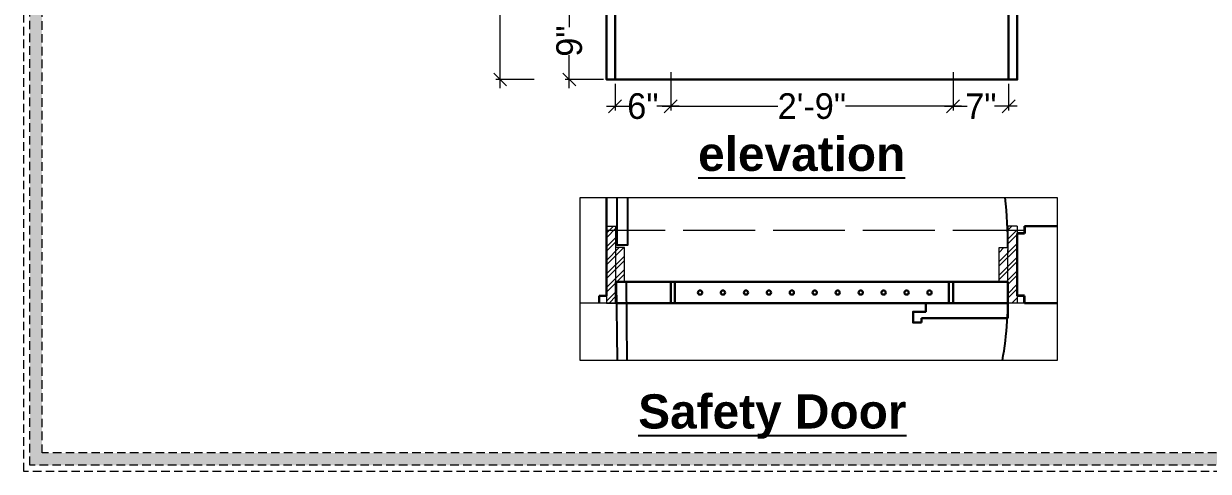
# Model space of a CAD drawing. Header units: millimetres. Extents: x 35877 to 3066687, y -650199 to -40525.
# Drawn here: x 147735.5 to 147874, y -180595.3 to -180542.9 of the extents above; entities that cross this region are included whole.
import ezdxf

# ---------------------------------------------------------------- set-up
doc = ezdxf.new("R2010")
doc.units = ezdxf.units.MM
doc.header["$MEASUREMENT"] = 0
doc.header["$PDMODE"] = 35
for name, pattern in [('ACAD_ISO02W100', [15, 12, -3]), ('DASHED', [0.75, 0.5, -0.25]), ('DASHEDX2', [1.5, 1, -0.5])]:
    doc.linetypes.add(name, pattern=pattern)
doc.layers.get('Defpoints').update_dxf_attribs({"color": 220})
doc.layers.add('AR ELE-5', color=134, linetype='Continuous')
for name, color, linetype, lineweight in [('AR-Text', 250, 'Continuous', 13), ('AR-Wall', 7, 'Continuous', 35), ('COLUMN', 1, 'Continuous', 30), ('Dimension', 10, 'DASHEDX2', 20), ('el', 7, 'Continuous', 20), ('Elevation 4.5', 206, 'Continuous', 5), ('FIRST FLOOR ( DW_RAIL )', 7, 'Continuous', 9), ('FURNITURE', 32, 'Continuous', 9), ('furniture dimensions', 1, 'DASHED', 0), ('GROUND FLOOR', 7, 'Continuous', 9), ('GROUND FLOOR  ( PLINE )', 251, 'Continuous', 30), ('Text', 7, 'Continuous', 15), ('wall', 7, 'Continuous', 30)]:
    doc.layers.add(name, color=color, linetype=linetype, lineweight=lineweight)
doc.layers.add('hatch', color=253, linetype='Continuous', lineweight=0, transparency=0.4)
doc.styles.add('century g', font='GOTHIC.TTF')
doc.styles.get("Standard").update_dxf_attribs({"font": 'arial.ttf', "height": 6})
doc.dimstyles.new('Archana', dxfattribs={"dimtxt": 2, "dimasz": 0.75, "dimexe": 0.5, "dimexo": 0.5, "dimgap": 0, "dimtad": 0, "dimzin": 0, "dimdsep": 46, "dimlunit": 4, "dimtxsty": 'century g', "dimblk": 'OBLIQUE', "dimcen": 0, "dimdle": 1, "dimclrd": 256, "dimclre": 256, "dimclrt": 256, "dimadec": 0, "dimazin": 0, "dimtfac": 1, "dimtofl": 0, "dimtmove": 1, "dimatfit": 3, "dimfxl": 1, "dimfxlon": 1, "dimtolj": 1, "dimtzin": 0, "dimlwd": -1, "dimlwe": -1, "dimarcsym": 0})

# ---------------------------------------------------------------- blocks, each defined once
blk = doc.blocks.new('_Oblique')
at = {"layer": 'wall', "color": 0, "lineweight": -2}
blk.add_line((-0.5, -0.5), (0.5, 0.5), dxfattribs=at)
blk = doc.blocks.new('*D348')
at = {"layer": 'Defpoints', "color": 0, "linetype": 'Continuous', "lineweight": 0, "transparency": 16777216}
for p in [(147791.19, -180456.51), (147806.83, -180456.51), (147806.83, -180549.46)]:
    blk.add_point(p, dxfattribs=at)
at = {"layer": 'furniture dimensions', "color": 5, "linetype": 'Continuous', "transparency": 16777216}
for p, q in [((147791.19, -180455.51), (147791.19, -180499.12)), ((147795.19, -180456.51), (147790.69, -180456.51)), ((147791.19, -180550.46), (147791.19, -180506.85))]:
    blk.add_line(p, q, dxfattribs=at)
at = {"layer": 'furniture dimensions', "color": 5, "linetype": 'ByBlock', "transparency": 16777216}
blk.add_line((147795.19, -180549.46), (147790.69, -180549.46), dxfattribs=at)
at = {"layer": 'furniture dimensions', "color": 5, "linetype": 'Continuous', "transparency": 16777216, "xscale": 1.5, "yscale": 1.5, "zscale": 1.5}
for p, rotation in [((147791.19, -180456.51), 90), ((147791.19, -180549.46), 270)]:
    blk.add_blockref('_Oblique', p, dxfattribs=dict(at, rotation=rotation))
at = {"layer": 'furniture dimensions', "linetype": 'Continuous', "lineweight": 0, "transparency": 16777216, "insert": (147791.19, -180502.99), "char_height": 3, "attachment_point": 5, "rotation": 90, "style": 'century g'}
blk.add_mtext('\\A1;7\'-9"', dxfattribs=at)
blk = doc.blocks.new('*D352')
at = {"layer": 'Defpoints', "color": 0, "linetype": 'Continuous', "lineweight": 0, "transparency": 16777216}
for p in [(147813.63, -180540.46), (147799.28, -180549.46), (147812.56, -180549.46)]:
    blk.add_point(p, dxfattribs=at)
at = {"layer": 'furniture dimensions', "color": 5, "linetype": 'Continuous', "transparency": 16777216}
for p, q in [((147799.28, -180539.46), (147799.28, -180543.31)), ((147799.28, -180550.46), (147799.28, -180546.62)), ((147803.28, -180549.46), (147798.78, -180549.46))]:
    blk.add_line(p, q, dxfattribs=at)
at = {"layer": 'furniture dimensions', "color": 5, "linetype": 'ByBlock', "transparency": 16777216}
blk.add_line((147803.28, -180540.46), (147798.78, -180540.46), dxfattribs=at)
at = {"layer": 'furniture dimensions', "color": 5, "linetype": 'Continuous', "transparency": 16777216, "xscale": 1.5, "yscale": 1.5, "zscale": 1.5}
for p, rotation in [((147799.28, -180540.46), 90), ((147799.28, -180549.46), 270)]:
    blk.add_blockref('_Oblique', p, dxfattribs=dict(at, rotation=rotation))
at = {"layer": 'furniture dimensions', "linetype": 'Continuous', "lineweight": 0, "transparency": 16777216, "insert": (147799.28, -180544.96), "char_height": 3, "attachment_point": 5, "rotation": 90, "style": 'century g'}
blk.add_mtext('\\A1;9"', dxfattribs=at)
blk = doc.blocks.new('*D353')
at = {"layer": 'Defpoints', "color": 0, "linetype": 'Continuous', "lineweight": 0, "transparency": 16777216}
for p in [(147811.13, -180537.46), (147804.63, -180549.46), (147811.13, -180552.58)]:
    blk.add_point(p, dxfattribs=at)
at = {"layer": 'furniture dimensions', "color": 5, "linetype": 'Continuous', "transparency": 16777216}
for p, q in [((147811.13, -180548.58), (147811.13, -180553.08)), ((147803.63, -180552.58), (147806.27, -180552.58)), ((147812.13, -180552.58), (147809.5, -180552.58))]:
    blk.add_line(p, q, dxfattribs=at)
at = {"layer": 'furniture dimensions', "color": 5, "linetype": 'ByBlock', "transparency": 16777216}
blk.add_line((147804.63, -180549.96), (147804.63, -180553.08), dxfattribs=at)
at = {"layer": 'furniture dimensions', "color": 5, "linetype": 'Continuous', "transparency": 16777216, "xscale": 1.5, "yscale": 1.5, "zscale": 1.5, "rotation": 180}
blk.add_blockref('_Oblique', (147804.63, -180552.58), dxfattribs=at)
at = {"layer": 'furniture dimensions', "color": 5, "linetype": 'Continuous', "transparency": 16777216, "xscale": 1.5, "yscale": 1.5, "zscale": 1.5}
blk.add_blockref('_Oblique', (147811.13, -180552.58), dxfattribs=at)
at = {"layer": 'furniture dimensions', "linetype": 'Continuous', "lineweight": 0, "transparency": 16777216, "insert": (147807.88, -180552.58), "char_height": 3, "attachment_point": 5, "style": 'century g'}
blk.add_mtext('\\A1;6"', dxfattribs=at)
blk = doc.blocks.new('*D354')
at = {"layer": 'Defpoints', "color": 0, "linetype": 'Continuous', "lineweight": 0, "transparency": 16777216}
for p in [(147844.13, -180536.02), (147811.13, -180537.46), (147844.13, -180552.58)]:
    blk.add_point(p, dxfattribs=at)
at = {"layer": 'furniture dimensions', "color": 5, "linetype": 'ByBlock', "transparency": 16777216}
blk.add_line((147811.13, -180548.58), (147811.13, -180553.08), dxfattribs=at)
at = {"layer": 'furniture dimensions', "color": 5, "linetype": 'Continuous', "transparency": 16777216}
for p, q in [((147844.13, -180548.58), (147844.13, -180553.08)), ((147810.13, -180552.58), (147823.67, -180552.58)), ((147845.13, -180552.58), (147831.58, -180552.58))]:
    blk.add_line(p, q, dxfattribs=at)
at = {"layer": 'furniture dimensions', "color": 5, "linetype": 'Continuous', "transparency": 16777216, "xscale": 1.5, "yscale": 1.5, "zscale": 1.5, "rotation": 180}
blk.add_blockref('_Oblique', (147811.13, -180552.58), dxfattribs=at)
at = {"layer": 'furniture dimensions', "color": 5, "linetype": 'Continuous', "transparency": 16777216, "xscale": 1.5, "yscale": 1.5, "zscale": 1.5}
blk.add_blockref('_Oblique', (147844.13, -180552.58), dxfattribs=at)
at = {"layer": 'furniture dimensions', "linetype": 'Continuous', "lineweight": 0, "transparency": 16777216, "insert": (147827.63, -180552.58), "char_height": 3, "attachment_point": 5, "style": 'century g'}
blk.add_mtext('\\A1;2\'-9"', dxfattribs=at)
blk = doc.blocks.new('*D355')
at = {"layer": 'Defpoints', "color": 0, "linetype": 'Continuous', "lineweight": 0, "transparency": 16777216}
for p in [(147844.13, -180536.02), (147850.63, -180549.46), (147850.63, -180552.58)]:
    blk.add_point(p, dxfattribs=at)
at = {"layer": 'furniture dimensions', "color": 5, "linetype": 'ByBlock', "transparency": 16777216}
blk.add_line((147844.13, -180548.58), (147844.13, -180553.08), dxfattribs=at)
at = {"layer": 'furniture dimensions', "color": 5, "linetype": 'Continuous', "transparency": 16777216}
for p, q in [((147850.63, -180549.96), (147850.63, -180553.08)), ((147843.13, -180552.58), (147845.77, -180552.58)), ((147851.63, -180552.58), (147848.98, -180552.58))]:
    blk.add_line(p, q, dxfattribs=at)
at = {"layer": 'furniture dimensions', "color": 5, "linetype": 'Continuous', "transparency": 16777216, "xscale": 1.5, "yscale": 1.5, "zscale": 1.5, "rotation": 180}
blk.add_blockref('_Oblique', (147844.13, -180552.58), dxfattribs=at)
at = {"layer": 'furniture dimensions', "color": 5, "linetype": 'Continuous', "transparency": 16777216, "xscale": 1.5, "yscale": 1.5, "zscale": 1.5}
blk.add_blockref('_Oblique', (147850.63, -180552.58), dxfattribs=at)
at = {"layer": 'furniture dimensions', "linetype": 'Continuous', "lineweight": 0, "transparency": 16777216, "insert": (147847.38, -180552.58), "char_height": 3, "attachment_point": 5, "style": 'century g'}
blk.add_mtext('\\A1;7"', dxfattribs=at)

msp = doc.modelspace()

# ---------------------------------------------------------------- hatches: boundary and pattern name
at = {"layer": 'Dimension', "true_color": 0xd39e00, "transparency": 33554687}
h = msp.add_hatch(color=42, dxfattribs=at)
h.paths.add_polyline_path([(147736.22, -180450.53), (147736.22, -180594.57), (147940.86, -180594.57), (147940.86, -180450.53)])
h.paths.add_polyline_path([(147737.66, -180451.97), (147939.42, -180451.97), (147939.42, -180593.13), (147737.66, -180593.13)], flags=16)
at = {"layer": 'hatch', "lineweight": 0, "transparency": 33554687}
h = msp.add_hatch(dxfattribs=at)
h.set_pattern_fill('ANSI32', color=256, scale=3)
h.set_pattern_definition([(45, (-2451.17, -599.4731), (-0.795495129, 0.795495129), []), (45, (-2450.6397, -599.4731), (-0.795495129, 0.795495129), [])])
h.paths.add_polyline_path([(147803.63, -180566.62), (147804.73, -180566.62), (147804.73, -180569.82), (147804.73, -180573.62), (147804.73, -180575.62), (147803.63, -180575.62)])
h.paths.add_polyline_path([(147804.73, -180569.12), (147805.73, -180569.12), (147805.73, -180573.12), (147804.73, -180573.12)])
h = msp.add_hatch(dxfattribs=at)
h.set_pattern_fill('ANSI32', color=256, scale=3)
h.set_pattern_definition([(45, (-2449.6926, -599.4731), (-0.795495129, 0.795495129), []), (45, (-2449.1623, -599.4731), (-0.795495129, 0.795495129), [])])
h.paths.add_polyline_path([(147851.63, -180566.62), (147850.53, -180566.62), (147850.53, -180569.82), (147850.53, -180573.12), (147850.53, -180575.62), (147851.63, -180575.62)])
h.paths.add_polyline_path([(147850.53, -180569.32), (147850.53, -180569.12), (147849.53, -180569.12), (147849.53, -180573.12), (147850.53, -180573.12)])

# ---------------------------------------------------------------- linework, layer by layer
at = {"transparency": 33554687}
for points in [[(147806.07, -180563.26), (147806.07, -180568.84), (147804.87, -180568.84), (147804.87, -180563.26)], [(147806.06, -180582.31), (147805.97, -180573.12), (147804.77, -180573.12), (147804.86, -180582.31)]]:
    msp.add_lwpolyline(points, dxfattribs=at)
at = {"layer": 'AR ELE-5', "linetype": 'ByBlock', "ltscale": 15, "transparency": 33554687}
for centre, radius, start, end in [((147804.84, -180568.5), 45.69, 359.22, 6.576), ((147804.75, -180574.67), 45.81, 350.3922, 1.9359)]:
    msp.add_arc(centre, radius, start, end, dxfattribs=at)
at = {"layer": 'AR-Text', "ltscale": 10, "transparency": 33554687}
msp.add_lwpolyline([(147800.56, -180563.26), (147856.3, -180563.26), (147856.3, -180582.31), (147800.56, -180582.31)], close=True, dxfattribs=at)
at = {"layer": 'AR-Wall', "transparency": 33554687}
for p, q in [((147852.5, -180566.62), (147852.5, -180567.48)), ((147852.5, -180567.48), (147851.63, -180567.48)), ((147852.5, -180574.75), (147851.63, -180574.75)), ((147852.5, -180575.62), (147852.5, -180574.75))]:
    msp.add_line(p, q, dxfattribs=at)
at = {"layer": 'COLUMN', "transparency": 33554687}
for p, q in [((147802.77, -180575.62), (147802.77, -180574.75)), ((147802.77, -180574.75), (147803.63, -180574.75))]:
    msp.add_line(p, q, dxfattribs=at)
msp.add_lwpolyline([(147803.63, -180563.26), (147803.63, -180574.75)], dxfattribs=at)
at = {"layer": 'Dimension', "color": 42, "true_color": 0xd39e00, "transparency": 33554687, "elevation": 0.12}
for points in [[(147735.51, -180449.81), (147941.58, -180449.81), (147941.58, -180595.29), (147735.51, -180595.29)], [(147736.22, -180450.53), (147940.86, -180450.53), (147940.86, -180594.57), (147736.22, -180594.57)], [(147737.66, -180451.97), (147939.42, -180451.97), (147939.42, -180593.13), (147737.66, -180593.13)]]:
    msp.add_lwpolyline(points, close=True, dxfattribs=at)
at = {"layer": 'el', "color": 1, "ltscale": 10, "transparency": 33554687}
for p, q in [((147803.63, -180563.26), (147803.63, -180575.62)), ((147803.63, -180566.62), (147804.73, -180566.62)), ((147803.63, -180566.62), (147803.63, -180575.62)), ((147804.73, -180575.62), (147804.73, -180566.62)), ((147851.63, -180566.62), (147850.53, -180566.62)), ((147850.53, -180566.62), (147850.53, -180569.82)), ((147851.63, -180566.62), (147851.63, -180575.62)), ((147851.63, -180572.56), (147851.63, -180567.62)), ((147805.73, -180569.12), (147804.73, -180569.12)), ((147805.73, -180573.12), (147805.73, -180569.12)), ((147849.53, -180573.12), (147849.53, -180569.12)), ((147849.53, -180569.12), (147850.53, -180569.12)), ((147850.53, -180573.12), (147850.53, -180569.32)), ((147849.53, -180573.12), (147850.53, -180573.12)), ((147850.53, -180575.62), (147850.53, -180573.12)), ((147851.63, -180572.56), (147851.63, -180575.62)), ((147851.63, -180572.56), (147851.63, -180572.56)), ((147851.63, -180572.56), (147851.63, -180572.56)), ((147803.63, -180575.62), (147804.73, -180575.62)), ((147803.63, -180575.62), (147804.73, -180575.62)), ((147851.63, -180575.62), (147850.53, -180575.62))]:
    msp.add_line(p, q, dxfattribs=at)
at = {"layer": 'Elevation 4.5', "color": 18, "lineweight": 30, "true_color": 0x000000, "transparency": 33554687}
msp.add_line((147851.63, -180549.46), (147851.62, -180456.51), dxfattribs=at)
for points in [[(147851.62, -180456.51), (147803.63, -180456.51), (147803.63, -180549.46), (147851.63, -180549.46)], [(147811.13, -180573.12), (147811.63, -180573.12), (147811.63, -180575.62), (147811.13, -180575.62)], [(147843.63, -180573.12), (147844.13, -180573.12), (147844.13, -180575.62), (147843.63, -180575.62)]]:
    msp.add_lwpolyline(points, close=True, dxfattribs=at)
for centre in [(147814.56, -180574.37), (147817.24, -180574.37), (147819.93, -180574.37), (147822.61, -180574.37), (147825.29, -180574.37), (147827.97, -180574.37), (147830.65, -180574.37), (147833.34, -180574.37), (147836.02, -180574.37), (147838.7, -180574.37), (147841.38, -180574.37)]:
    msp.add_circle(centre, 0.25, dxfattribs=at)
at = {"layer": 'FIRST FLOOR ( DW_RAIL )', "lineweight": 0, "transparency": 33554687}
msp.add_line((147804.73, -180573.12), (147805.73, -180573.12), dxfattribs=at)
at = {"layer": 'FURNITURE', "lineweight": 30, "transparency": 33554687}
for p, q in [((147844.13, -180573.12), (147844.13, -180575.62)), ((147840.46, -180577.38), (147850.53, -180577.38)), ((147840.46, -180577.89), (147840.46, -180577.38))]:
    msp.add_line(p, q, dxfattribs=at)
for points in [[(147850.63, -180549.46), (147850.62, -180457.51), (147804.63, -180457.51), (147804.63, -180549.46)], [(147840.95, -180575.62), (147840.95, -180576.62), (147839.46, -180576.62), (147839.46, -180577.89), (147840.46, -180577.89)], [(147850.53, -180577.38), (147850.53, -180576.62), (147850.53, -180576.62), (147850.53, -180575.62)]]:
    msp.add_lwpolyline(points, dxfattribs=at)
msp.add_lwpolyline([(147850.53, -180573.12), (147804.73, -180573.12), (147804.73, -180575.62), (147850.53, -180575.62)], close=True, dxfattribs=at)
at = {"layer": 'GROUND FLOOR', "transparency": 33554687}
for p, q in [((147856.3, -180566.62), (147852.5, -180566.62)), ((147856.3, -180575.62), (147800.56, -180575.62))]:
    msp.add_line(p, q, dxfattribs=at)
at = {"layer": 'GROUND FLOOR', "linetype": 'ACAD_ISO02W100', "ltscale": 0.7, "transparency": 33554687}
msp.add_line((147852.5, -180567.12), (147803.63, -180567.12), dxfattribs=at)
at = {"layer": 'GROUND FLOOR  ( PLINE )', "transparency": 33554687}
for points in [[(147803.63, -180574.75), (147803.63, -180563.26)], [(147852.5, -180566.62), (147856.3, -180566.62)], [(147851.63, -180574.75), (147851.63, -180574.75), (147851.63, -180567.48)], [(147856.3, -180575.62), (147852.5, -180575.62)]]:
    msp.add_lwpolyline(points, dxfattribs=at)

# ---------------------------------------------------------------- texts
at = {"layer": 'Text', "lineweight": 25, "transparency": 33554687, "char_height": 4, "attachment_point": 5}
for s, insert in [('\\A1;{\\fArial|b1|i0|c0|p34;\\L\\C1;elevation}', (147826.44, -180558.17)), ('\\A1;{\\fArial|b1|i0|c0|p34;\\L\\C1;Safety Door}', (147823.01, -180588.88))]:
    msp.add_mtext(s, dxfattribs=dict(at, insert=insert)).dxf.unprotected_set("ltscale", 0)

# ---------------------------------------------------------------- dimensions: what is measured, and where the dimension line sits
at = {"layer": 'furniture dimensions', "color": 5, "linetype": 'Continuous', "lineweight": 0, "transparency": 33554687}
for base, p1, p2, picture, middle in [((147791.19, -180456.51), (147806.83, -180549.46), (147806.83, -180456.51), '*D348', (147791.19, -180502.99)), ((147799.28, -180549.46), (147813.63, -180540.46), (147812.56, -180549.46), '*D352', (147799.28, -180544.96))]:
    dim = msp.add_linear_dim(base=base, p1=p1, p2=p2, angle=90, dimstyle='Archana', override={"dimtxt": 3, "dimasz": 1.5, "dimdec": 0, "dimclrd": 5, "dimclre": 5, "dimfxl": 4}, dxfattribs=at)
    dim.commit()
    dim.dimension.update_dxf_attribs({"geometry": picture, "text_midpoint": middle})
for base, p1, p2, picture, middle in [((147844.13, -180552.58), (147811.13, -180537.46), (147844.13, -180536.02), '*D354', (147827.63, -180552.58)), ((147850.6270895, -180552.58197578), (147844.1270895, -180536.01556812), (147850.6270895, -180549.46483436), '*D355', (147847.3770895, -180552.58197578)), ((147811.1295, -180552.582), (147804.635, -180549.4648), (147811.1295, -180537.4648), '*D353', (147807.8823, -180552.582))]:
    dim = msp.add_linear_dim(base=base, p1=p1, p2=p2, dimstyle='Archana', override={"dimtxt": 3, "dimasz": 1.5, "dimdec": 0, "dimclrd": 5, "dimclre": 5, "dimfxl": 4}, dxfattribs=at)
    dim.commit()
    dim.dimension.update_dxf_attribs({"geometry": picture, "text_midpoint": middle})

doc.saveas('drawing.dxf')
